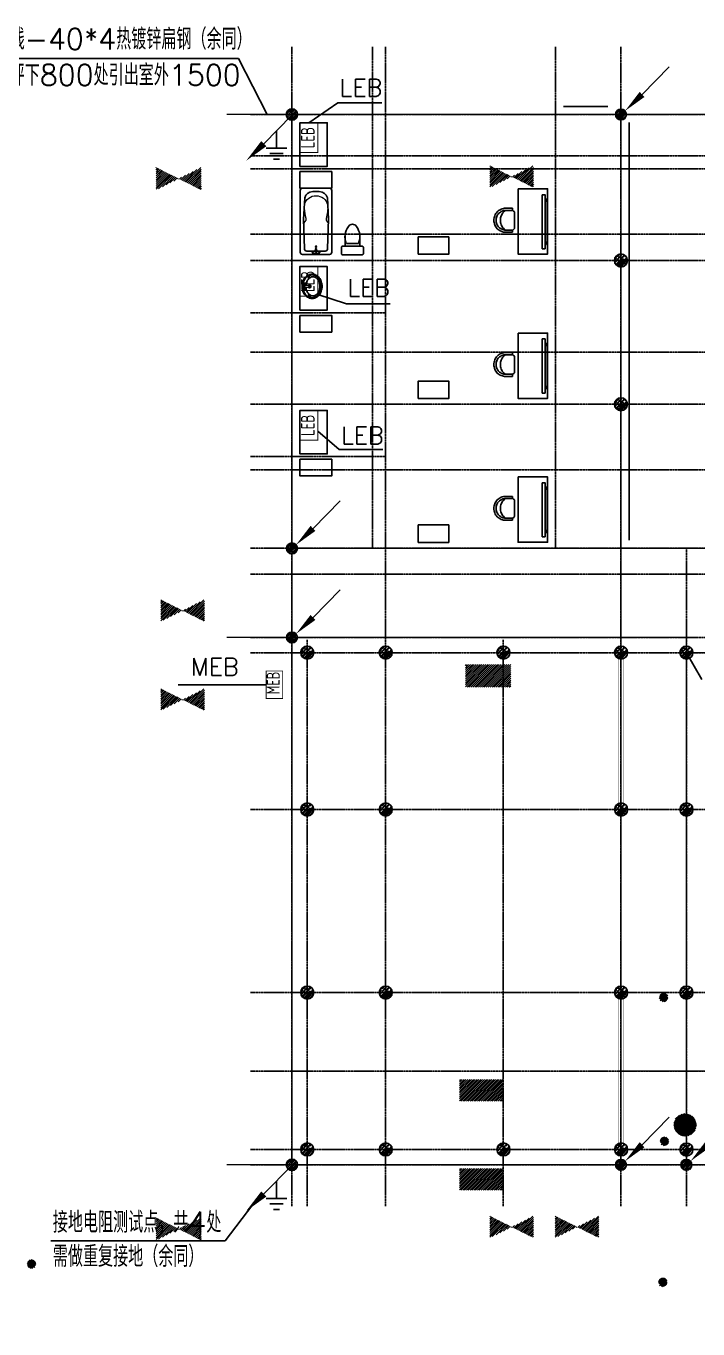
# Model space of a CAD drawing. Extents: x -137808 to 103746506, y -332957 to -111547.
# Drawn here: x 102814 to 118230, y -184427 to -154532 of the extents above; entities that cross this region are included whole.
import ezdxf

# ---------------------------------------------------------------- set-up
doc = ezdxf.new("R2010")
doc.units = 0
doc.header["$LTSCALE"] = 25
doc.header["$MEASUREMENT"] = 0
doc.linetypes.add('DOTE', pattern=[2.42, 2, -0.2, 0.02, -0.2])
doc.layers.get('0').update_dxf_attribs({"linetype": 'CONTINUOUS'})
for name, color, linetype in [('1', 3, 'CONTINUOUS'), ('220', 7, 'CONTINUOUS'), ('DOTE', 1, 'DOTE'), ('家具', 54, 'CONTINUOUS'), ('电-强电平面-箭头', 3, 'CONTINUOUS'), ('电-接地防雷-接地线', 132, 'CONTINUOUS'), ('设备-照明', 3, 'CONTINUOUS'), ('设备-电视', 3, 'CONTINUOUS')]:
    doc.layers.add(name, color=color, linetype=linetype)
doc.styles.add('_TCH_DIM', font='SIMPLEX', dxfattribs={"bigfont": 'GBCBIG'})
doc.styles.add('IDQSTYLE', font='txt.shx', dxfattribs={"width": 0.7, "bigfont": 'hztxt.shx'})
doc.styles.get("Standard").update_dxf_attribs({"font": 'GBENOR', "bigfont": 'GBCBIG'})
doc.linetypes.add('GDLine', pattern='A,1,-3,5.8,["|",Standard,S=4,R=-45,X=-1.407,Y=-0.7],-0.1,["|",Standard,S=4,R=-45,X=-1.407,Y=-0.7],-0.1,["|",Standard,S=4,R=-45,X=-1.407,Y=-0.7],-0.1,["|",Standard,S=4,R=-45,X=-1.407,Y=-0.7],-0.1,5.8,-3,1', length=20)
doc.dimstyles.get("Standard").update_dxf_attribs({"dimscale": 100, "dimtxt": 3.5, "dimasz": 1, "dimexe": 2.5, "dimexo": 3, "dimgap": 1.5, "dimtad": 1, "dimdec": 0, "dimzin": 0, "dimdsep": 46, "dimtxsty": 'Standard', "dimblk": 'ARCHTICK', "dimcen": 0.09, "dimadec": 0, "dimazin": 0, "dimtfac": 1, "dimtdec": 0, "dimtix": 1, "dimtmove": 2, "dimatfit": 3, "dimfxl": 0, "dimtolj": 1, "dimtzin": 0, "dimarcsym": 0})

# ---------------------------------------------------------------- blocks, each defined once
blk = doc.blocks.new('*X')
at = {"color": 0, "linetype": 'Continuous'}
for p, q in [((192.59, 446.72), (193.93, 448.06)), ((192.59, 446.72), (193.87, 448.01)), ((192.65, 447.21), (193.44, 448)), ((192.65, 446.36), (194.23, 447.94)), ((192.67, 446.38), (194.27, 447.98)), ((192.69, 447.24), (193.35, 447.91)), ((192.79, 446.07), (194.52, 447.8)), ((192.81, 446.1), (194.55, 447.84)), ((192.98, 445.84), (194.75, 447.61)), ((193.01, 445.87), (194.78, 447.64)), ((193.23, 445.66), (194.93, 447.37)), ((193.27, 445.7), (194.95, 447.39)), ((193.53, 445.54), (195.05, 447.06)), ((193.58, 445.59), (195.06, 447.07)), ((193.92, 445.51), (195.08, 446.67)), ((193.98, 445.57), (195.08, 446.67)), ((194.61, 445.77), (194.82, 445.99)), ((163.77, 434.88), (163.89, 435)), ((163.77, 434.45), (164.18, 434.86)), ((163.77, 434.03), (164.46, 434.72)), ((163.77, 433.6), (164.74, 434.57)), ((163.77, 433.18), (165.02, 434.43)), ((163.77, 432.76), (165.31, 434.29)), ((163.77, 432.33), (165.59, 434.15)), ((163.77, 431.91), (165.87, 434.01)), ((163.77, 431.48), (166.16, 433.87)), ((163.77, 431.06), (166.44, 433.73)), ((163.77, 430.63), (166.72, 433.58)), ((163.77, 430.21), (167, 433.44)), ((164.32, 430.33), (167.29, 433.3)), ((165.17, 430.76), (167.57, 433.16)), ((166.02, 431.18), (167.85, 433.02)), ((166.86, 431.61), (168.14, 432.88)), ((167.71, 432.03), (168.42, 432.74)), ((168.56, 432.45), (168.7, 432.59)), ((168.98, 432.45), (169.41, 432.88)), ((169.27, 432.31), (170.26, 433.3)), ((169.55, 432.17), (171.11, 433.73)), ((169.83, 432.03), (171.96, 434.15)), ((170.12, 431.89), (172.8, 434.58)), ((170.4, 431.75), (173.65, 435)), ((170.68, 431.6), (173.77, 434.69)), ((170.96, 431.46), (173.77, 434.27)), ((171.25, 431.32), (173.77, 433.85)), ((171.53, 431.18), (173.77, 433.42)), ((171.81, 431.04), (173.77, 433)), ((172.1, 430.9), (173.77, 432.57)), ((172.38, 430.76), (173.77, 432.15)), ((172.66, 430.61), (173.77, 431.72)), ((172.94, 430.47), (173.77, 431.3)), ((173.23, 430.33), (173.77, 430.88)), ((173.51, 430.19), (173.77, 430.45)), ((232.27, 320.09), (237.18, 325)), ((232.27, 320.51), (236.75, 325)), ((232.27, 320.94), (236.33, 325)), ((232.27, 321.36), (235.9, 325)), ((232.27, 321.79), (235.48, 325)), ((232.27, 322.21), (235.06, 325)), ((232.27, 322.63), (234.63, 325)), ((232.27, 323.06), (234.21, 325)), ((232.27, 323.48), (233.78, 325)), ((232.27, 323.91), (233.36, 325)), ((232.27, 324.33), (232.93, 325)), ((232.27, 324.76), (232.51, 325)), ((232.6, 320), (237.6, 325)), ((233.02, 320), (238.02, 325)), ((233.45, 320), (238.45, 325)), ((233.87, 320), (238.87, 325)), ((234.3, 320), (239.3, 325)), ((234.72, 320), (239.72, 325)), ((235.15, 320), (240.15, 325)), ((235.57, 320), (240.57, 325)), ((235.99, 320), (240.99, 325)), ((236.42, 320), (241.42, 325)), ((236.84, 320), (241.84, 325)), ((237.27, 320), (242.27, 325)), ((237.69, 320), (242.27, 324.57)), ((238.12, 320), (242.27, 324.15)), ((238.54, 320), (242.27, 323.72)), ((238.96, 320), (242.27, 323.3)), ((239.39, 320), (242.27, 322.88)), ((239.81, 320), (242.27, 322.45)), ((240.24, 320), (242.27, 322.03)), ((240.66, 320), (242.27, 321.6)), ((241.09, 320), (242.27, 321.18)), ((241.51, 320), (242.27, 320.75)), ((241.93, 320), (242.27, 320.33)), ((278.36, 223.2), (280.79, 225.63)), ((278.36, 222.93), (281.06, 225.62)), ((278.39, 223.51), (280.47, 225.6)), ((278.4, 222.68), (281.31, 225.59)), ((278.47, 223.88), (280.11, 225.52)), ((278.69, 224.39), (279.6, 225.29)), ((280.2, 224.2), (281.54, 225.54)), ((280.65, 224.37), (281.75, 225.47)), ((280.95, 224.38), (281.95, 225.38)), ((281.19, 224.34), (282.13, 225.28)), ((281.39, 224.26), (282.3, 225.17)), ((281.57, 224.16), (282.46, 225.05)), ((281.73, 224.03), (282.61, 224.91)), ((278.45, 222.45), (279.79, 223.79)), ((278.52, 222.24), (279.62, 223.34)), ((278.61, 222.04), (279.61, 223.04)), ((278.71, 221.86), (279.65, 222.8)), ((278.82, 221.68), (279.73, 222.59)), ((278.94, 221.52), (279.83, 222.42)), ((279.08, 221.38), (279.96, 222.26)), ((279.22, 221.24), (280.11, 222.13)), ((279.61, 223.04), (280.95, 224.38)), ((279.62, 223.34), (280.65, 224.37)), ((279.65, 222.8), (281.19, 224.34)), ((279.73, 222.59), (281.39, 224.26)), ((279.79, 223.79), (280.2, 224.2)), ((279.83, 222.42), (281.57, 224.16)), ((279.94, 223.09), (280.9, 224.05)), ((279.96, 222.26), (281.73, 224.03)), ((279.99, 222.85), (281.14, 224)), ((279.99, 223.42), (280.57, 224)), ((280.07, 222.66), (281.33, 223.91)), ((280.11, 222.13), (281.86, 223.88)), ((280.2, 222.5), (281.49, 223.79)), ((280.29, 222.02), (281.97, 223.7)), ((280.35, 222.37), (281.62, 223.64)), ((280.36, 220.68), (283.31, 223.63)), ((280.49, 221.94), (282.05, 223.5)), ((280.54, 222.27), (281.71, 223.45)), ((280.61, 220.65), (283.34, 223.38)), ((280.72, 221.89), (282.1, 223.27)), ((280.77, 222.22), (281.77, 223.22)), ((280.88, 220.63), (283.36, 223.11)), ((281.01, 221.89), (282.1, 222.98)), ((281.08, 222.24), (281.74, 222.91)), ((281.18, 220.65), (283.33, 222.81)), ((281.41, 222.01), (281.98, 222.58)), ((281.54, 220.73), (283.26, 222.45)), ((281.86, 223.88), (282.75, 224.77)), ((281.97, 223.7), (282.87, 224.61)), ((281.98, 222.58), (283.25, 223.85)), ((282.05, 223.5), (282.99, 224.44)), ((282.1, 223.27), (283.09, 224.26)), ((282.1, 222.98), (283.18, 224.06)), ((279.38, 221.11), (280.29, 222.02)), ((279.55, 221), (280.49, 221.94)), ((279.73, 220.9), (280.72, 221.89)), ((279.93, 220.81), (281.01, 221.89)), ((280.14, 220.74), (281.41, 222.01)), ((282.01, 220.91), (283.07, 221.98)), ((159.6, 156.77), (159.62, 156.79)), ((159.66, 156.55), (159.91, 156.79)), ((159.75, 156.35), (160.19, 156.79)), ((159.84, 156.17), (160.47, 156.79)), ((159.95, 155.99), (160.75, 156.79)), ((160.08, 155.83), (161.04, 156.79)), ((160.21, 155.68), (161.32, 156.79)), ((160.35, 155.55), (161.6, 156.79)), ((160.51, 155.42), (161.89, 156.79)), ((160.68, 155.3), (162.17, 156.79)), ((160.86, 155.2), (162.45, 156.79)), ((161.05, 155.11), (162.73, 156.79)), ((161.26, 155.03), (163.02, 156.79)), ((161.48, 154.98), (163.3, 156.79)), ((161.72, 154.93), (163.58, 156.79)), ((161.99, 154.92), (163.87, 156.79)), ((162.29, 154.93), (164.49, 157.14)), ((162.63, 155), (164.43, 156.79)), ((163.08, 155.16), (164.27, 156.35)), ((262, 135.85), (263.24, 137.09)), ((262, 135.85), (263.24, 137.09)), ((262, 135.85), (263.24, 137.09)), ((262, 135.85), (263.24, 137.09)), ((262.02, 135.59), (263.5, 137.07)), ((262.02, 135.59), (263.5, 137.07)), ((262.02, 135.59), (263.5, 137.07)), ((262.02, 135.59), (263.5, 137.07)), ((262.05, 136.18), (262.91, 137.04)), ((262.05, 136.18), (262.91, 137.04)), ((262.05, 136.18), (262.91, 137.04)), ((262.05, 136.18), (262.91, 137.04)), ((262.09, 135.37), (263.71, 137)), ((262.09, 135.37), (263.71, 137)), ((262.09, 135.37), (263.71, 137)), ((262.09, 135.37), (263.71, 137)), ((262.18, 135.19), (263.9, 136.91)), ((262.18, 135.19), (263.9, 136.91)), ((262.18, 135.19), (263.9, 136.91)), ((262.18, 135.19), (263.9, 136.91)), ((262.3, 135.02), (264.07, 136.79)), ((262.3, 135.02), (264.07, 136.79)), ((262.3, 135.02), (264.07, 136.79)), ((262.3, 135.02), (264.07, 136.79)), ((262.44, 134.88), (264.21, 136.64)), ((262.44, 134.88), (264.21, 136.64)), ((262.44, 134.88), (264.21, 136.64)), ((262.44, 134.88), (264.21, 136.64)), ((262.61, 134.77), (264.32, 136.48)), ((262.61, 134.77), (264.32, 136.48)), ((262.61, 134.77), (264.32, 136.48)), ((262.61, 134.77), (264.32, 136.48)), ((262.8, 134.67), (264.42, 136.29)), ((262.8, 134.67), (264.42, 136.29)), ((262.8, 134.67), (264.42, 136.29)), ((262.8, 134.67), (264.42, 136.29)), ((263.02, 134.61), (264.48, 136.07)), ((263.02, 134.61), (264.48, 136.07)), ((263.02, 134.61), (264.48, 136.07)), ((263.02, 134.61), (264.48, 136.07)), ((263.28, 134.59), (264.5, 135.8)), ((263.28, 134.59), (264.5, 135.8)), ((263.28, 134.59), (264.5, 135.8)), ((263.28, 134.59), (264.5, 135.8)), ((263.62, 134.65), (264.44, 135.46)), ((263.62, 134.65), (264.44, 135.46)), ((263.62, 134.65), (264.44, 135.46)), ((263.62, 134.65), (264.44, 135.46))]:
    blk.add_line(p, q, dxfattribs=at)
blk = doc.blocks.new('HC000754')
at = {"color": 0, "linetype": 'Continuous'}
blk.add_line((5.53, 5.47), (2.42, 2.3), dxfattribs=at)
blk.add_lwpolyline([(2.42, 2.3, 0.8, 0, 0), (0.47, 0.41, 0, 0, 0)], format="xyseb", dxfattribs=at)
blk.add_circle((0, 0), 0.625, dxfattribs=at)
at = {"color": 0, "linetype": 'Continuous', "xscale": 0.5, "yscale": 0.5, "zscale": 0.5}
blk.add_blockref('*X', (-96.92, -223.41), dxfattribs=at)
at = {"color": 0, "style": 'IDQSTYLE', "width": 0.7}
blk.add_attdef('PSFHATT', (7.53, -0.63), '', height=2.5, dxfattribs=at)
blk = doc.blocks.new('_ArchTick')
at = {"color": 0, "linetype": 'ByBlock', "const_width": 0.4}
blk.add_lwpolyline([(-0.5, -0.5), (0.5, 0.5)], dxfattribs=at)
blk = doc.blocks.new('HC001116')
at = {"color": 0, "linetype": 'Continuous', "const_width": 0.2}
blk.add_lwpolyline([(-3.12, 1.88), (3.12, 1.88), (3.12, -1.88), (-3.12, -1.88)], close=True, dxfattribs=at)
at = {"color": 0, "style": 'IDQSTYLE', "width": 0.7}
for tag, p in [('VH', (-1.62, -1.19)), ('PSFHATT', (5.12, -1.88))]:
    blk.add_attdef(tag, p, '', height=2.37, dxfattribs=at)
blk = doc.blocks.new('HC000061')
at = {"color": 0, "linetype": 'Continuous'}
for p, q in [((-0.66, 0.64), (-1.77, 1.76)), ((1.77, 1.77), (0.65, 0.65)), ((-0.66, -0.64), (-1.77, -1.76)), ((0.65, -0.65), (1.77, -1.77))]:
    blk.add_line(p, q, dxfattribs=at)
at = {"color": 0, "linetype": 'Continuous', "const_width": 0.2}
blk.add_lwpolyline([(1.77, -1.77, 0.198912), (2.5, 0, 0.198912), (1.77, 1.77, 0.198912), (0, 2.5, 0.198912), (-1.77, 1.77, 0.198912), (-2.5, 0, 0.198912), (-1.77, -1.77, 0.198912), (0, -2.5, 0.198912)], format="xyb", close=True, dxfattribs=at)
at = {"color": 0, "linetype": 'Continuous'}
blk.add_circle((0, 0), 0.915, dxfattribs=at)
blk.add_blockref('*X', (-280.86, -223.13), dxfattribs=at)
at = {"color": 0, "style": 'IDQSTYLE', "width": 0.7}
blk.add_attdef('PSFHATT', (4.5, -2.5), '', height=2.5, dxfattribs=at)
blk = doc.blocks.new('HC000799')
at = {"color": 0, "linetype": 'Continuous', "const_width": 0.2}
for points in [[(0.88, 2.13), (3.75, 5), (5, 3.75)], [(-0.88, 0.37), (-3.75, -2.5), (-5, -1.25)]]:
    blk.add_lwpolyline(points, dxfattribs=at)
blk.add_lwpolyline([(0.88, 0.37, 0.198912), (1.25, 1.25, 0.198912), (0.88, 2.13, 0.198912), (0, 2.5, 0.198912), (-0.88, 2.13, 0.198912), (-1.25, 1.25, 0.198912), (-0.88, 0.37, 0.198912), (0, 0, 0.198912)], format="xyb", close=True, dxfattribs=at)
at = {"color": 0, "linetype": 'Continuous'}
blk.add_blockref('*X', (-263.19, -134.66), dxfattribs=at)
at = {"color": 0, "style": 'IDQSTYLE', "width": 0.7}
blk.add_attdef('PSFHATT', (7, -2.5), '', height=2.5, dxfattribs=at)
blk = doc.blocks.new('REHJYTK7UT')
at = {"layer": '设备-照明', "yscale": 80, "zscale": 80}
for name, p, xscale in [('HC000799', (111894, -201817), -80), ('HC000799', (111913, -205117), -80), ('HC000061', (109902, -200857), 80), ('HC000799', (111876, -208352), -80)]:
    blk.add_blockref(name, p, dxfattribs=dict(at, xscale=xscale))
blk = doc.blocks.new('HC000750')
at = {"color": 0, "linetype": 'Continuous'}
blk.add_line((0, -0.06), (-3.11, -3.23), dxfattribs=at)
blk.add_lwpolyline([(-3.11, -3.23, 0.8, 0, 0), (-5.06, -5.12, 0, 0, 0)], format="xyseb", dxfattribs=at)
blk.add_circle((0, 0), 0.625, dxfattribs=at)
at = {"color": 0, "linetype": 'Continuous', "xscale": 0.5, "yscale": 0.5, "zscale": 0.5}
blk.add_blockref('*X', (-96.92, -223.38), dxfattribs=at)
at = {"color": 0, "style": 'IDQSTYLE', "width": 0.7}
blk.add_attdef('PSFHATT', (2.63, -5.12), '', height=2.5, dxfattribs=at)
blk = doc.blocks.new('0114')
at = {"color": 3, "linetype": 'Continuous'}
for points in [[(0, 0, 0.444, 0.444, 0), (0, -4.58, 0.444, 0.444, 0)], [(-2.75, -4.58, 0.444, 0.444, 0), (2.75, -4.58, 0.444, 0.444, 0)], [(-1.83, -6.01, 0.444, 0.444, 0), (1.83, -6.01, 0.444, 0.444, 0)], [(-0.86, -7.5, 0.444, 0.444, 0), (0.86, -7.5, 0.444, 0.444, 0)]]:
    blk.add_lwpolyline(points, format="xyseb", dxfattribs=at)
blk = doc.blocks.new('$plan$00001629')
at = {"color": 251}
for p, q in [((-252, -170), (-172, -150)), ((-75, -35), (-75, -85)), ((-75, -35), (75, -35)), ((-75, -85), (-21, -85)), ((-16, -146), (-25, -35)), ((16, -146), (25, -35)), ((21, -85), (75, -85)), ((75, -35), (75, -85)), ((172, -150), (252, -170))]:
    blk.add_line(p, q, dxfattribs=at)
for centre, radius in [((-50, -60), 20), ((1, -60), 10), ((50, -60), 20)]:
    blk.add_circle(centre, radius, dxfattribs=at)
for centre, radius, start, end in [((0, -340), 340, 90, 108.7907), ((0, -340), 340, 71.2093, 90), ((-90, -230), 190, 153.24, 180), ((-90, -230), 190, 180, 206.76), ((-90, -230), 173, 153.24, 180), ((-90, -230), 173, 180, 206.76), ((-46, -252), 239, 129.4007, 153.24), ((-46, -252), 222, 129.4007, 153.24), ((-102, -250), 118, 150.3366, 180), ((-102, -250), 118, 180, 209.6634), ((-53, -278), 174, 126.0274, 150.3366), ((-18, -286), 283, 108.7907, 129.4007), ((-18, -286), 266, 108.7907, 129.4007), ((-21, -322), 229, 106.7647, 126.0274), ((0, -340), 323, 90, 108.7907), ((0, -391), 301, 93.9271, 106.7647), ((0, -170), 35, 118.7783, 61.2217), ((0, -170), 25, 129.0728, 50.9272), ((0, -146), 16.3, 180, 0), ((0, -340), 323, 71.2093, 90), ((0, -391), 301, 73.2353, 86.0729), ((21, -322), 229, 53.9726, 73.2353), ((18, -286), 266, 50.5993, 71.2093), ((18, -286), 283, 50.5993, 71.2093), ((53, -278), 174, 29.6634, 53.9726), ((46, -252), 222, 26.76, 50.5993), ((46, -252), 239, 26.76, 50.5993), ((102, -250), 118, 0, 29.6634), ((102, -250), 118, 330.3366, 0), ((90, -230), 173, 0, 26.76), ((90, -230), 173, 333.24, 0), ((90, -230), 190, 0, 26.76), ((90, -230), 190, 333.24, 0), ((-46, -208), 239, 206.76, 230.5993), ((-46, -208), 222, 206.76, 230.5993), ((-53, -222), 174, 209.6634, 233.9726), ((-18, -174), 283, 230.5993, 251.2093), ((-18, -174), 266, 230.5993, 251.2093), ((-21, -178), 229, 233.9726, 253.2353), ((0, -120), 340, 251.2093, 270), ((0, -120), 323, 251.2093, 270), ((0, -109), 301, 253.2353, 270), ((0, -109), 301, 270, 286.7647), ((0, -120), 323, 270, 288.7907), ((0, -120), 340, 270, 288.7907), ((21, -178), 229, 286.7647, 306.0274), ((18, -174), 266, 288.7907, 309.4007), ((18, -174), 283, 288.7907, 309.4007), ((53, -222), 174, 306.0274, 330.3366), ((46, -208), 222, 309.4007, 333.24), ((46, -208), 239, 309.4007, 333.24)]:
    blk.add_arc(centre, radius, start, end, dxfattribs=at)
blk = doc.blocks.new('$plan$00001613')
at = {"color": 251}
for p, q in [((-260, -140), (-260, 140)), ((-200, 170), (-200, -170))]:
    blk.add_line(p, q, dxfattribs=at)
blk.add_lwpolyline([(-430, -170), (-200, -170), (-200, -220, 0.414214), (-170, -250), (-30, -250, 0.414214), (0, -220), (0, 220, 0.414214), (-30, 250), (-170, 250, 0.414214), (-200, 220), (-200, 170), (-430, 170)], format="xyb", dxfattribs=at)
for centre, radius, start, end in [((-590, 0), 110, 123.4509, 236.5491), ((-413, -227), 398, 67.4505, 126.6381), ((-413, 227), 398, 233.3619, 292.5495)]:
    blk.add_arc(centre, radius, start, end, dxfattribs=at)
blk = doc.blocks.new('$plan$00000489')
at = {"color": 251}
for p, q in [((-1520, -310), (-1520, 310)), ((-1470, 360), (-50, 360)), ((0, 310), (0, -310)), ((-81, 18), (-122, 12)), ((-64, 71), (-72, 27)), ((-29, 71), (-25, 30)), ((-81, -18), (-122, -12)), ((-64, -71), (-72, -27)), ((-29, -71), (-25, -30)), ((-50, -360), (-1470, -360))]:
    blk.add_line(p, q, dxfattribs=at)
blk.add_lwpolyline([(-77, 81), (-77, 207, 0.398606), (-134, 267), (-810, 285), (-1299, 260, 0.354414), (-1441, 76), (-1441, -76, 0.354414), (-1299, -260), (-810, -285), (-134, -267, 0.398606), (-77, -207), (-77, -20)], format="xyb", dxfattribs=at)
at = {"color": 251, "lineweight": 13}
for points in [[(-1090, 273), (-1074, 271), (-1056, 270), (-1039, 268), (-1022, 266), (-1005, 265), (-989, 263), (-974, 262), (-961, 260), (-949, 259), (-939, 257), (-929, 256), (-921, 255), (-914, 253), (-908, 252), (-902, 251), (-896, 250), (-891, 249), (-886, 247), (-881, 246), (-876, 245), (-871, 244), (-866, 243), (-860, 241), (-855, 240), (-849, 239), (-844, 238), (-838, 237), (-832, 236), (-826, 236), (-821, 235), (-816, 234), (-811, 234), (-806, 234), (-801, 234), (-797, 234), (-793, 235), (-790, 235), (-786, 236), (-783, 237), (-779, 238), (-776, 240), (-773, 241), (-770, 243), (-767, 245), (-764, 247), (-762, 249), (-759, 251), (-757, 253), (-754, 255), (-752, 257), (-750, 259), (-748, 262), (-746, 264), (-744, 265), (-742, 267), (-740, 269), (-737, 271), (-735, 272), (-733, 273), (-730, 274), (-727, 275), (-723, 276), (-719, 277), (-714, 278), (-709, 279), (-703, 280), (-696, 281), (-690, 282), (-683, 283)], [(-1090, -273), (-1074, -271), (-1056, -270), (-1039, -268), (-1022, -266), (-1005, -265), (-989, -263), (-974, -262), (-961, -260), (-949, -259), (-939, -257), (-929, -256), (-921, -255), (-914, -253), (-908, -252), (-902, -251), (-896, -250), (-891, -249), (-886, -247), (-881, -246), (-876, -245), (-871, -244), (-866, -243), (-860, -241), (-855, -240), (-849, -239), (-844, -238), (-838, -237), (-832, -236), (-826, -236), (-821, -235), (-816, -234), (-811, -234), (-806, -234), (-801, -234), (-797, -234), (-793, -235), (-790, -235), (-786, -236), (-783, -237), (-779, -238), (-776, -240), (-773, -241), (-770, -243), (-767, -245), (-764, -247), (-762, -249), (-759, -251), (-757, -253), (-754, -255), (-752, -257), (-750, -259), (-748, -262), (-746, -264), (-744, -265), (-742, -267), (-740, -269), (-737, -271), (-735, -272), (-733, -273), (-730, -274), (-727, -275), (-723, -276), (-719, -277), (-714, -278), (-709, -279), (-703, -280), (-696, -281), (-690, -282), (-685, -282)]]:
    blk.add_lwpolyline(points, dxfattribs=at)
at = {"color": 251}
blk.add_lwpolyline([(-77, 20), (-77, 81)], dxfattribs=at)
at = {"color": 251, "lineweight": 13}
for centre, radius in [((-178, 0), 17.6), ((-47, 71), 12.6), ((-47, -71), 12.6)]:
    blk.add_circle(centre, radius, dxfattribs=at)
at = {"color": 251}
for centre, radius in [((-178, 0), 11.6), ((-48, 0), 9.88)]:
    blk.add_circle(centre, radius, dxfattribs=at)
for centre, radius, start, end in [((-1470, 310), 50, 90, 180), ((-50, 310), 50, 0, 90), ((-122, 0), 12.5, 90, 270), ((-82, 28), 10, 278.2472, 349.7858), ((-47, 71), 17.6, 0, 180), ((-324, 0), 300, 354.3229, 5.6771), ((-82, -28), 10, 10.2142, 81.7528), ((-47, -71), 17.6, 180, 0), ((-1470, -310), 50, 180, 270), ((-50, -310), 50, 270, 0)]:
    blk.add_arc(centre, radius, start, end, dxfattribs=at)
at = {"color": 251, "lineweight": 13}
blk.add_arc((-1073, 0), 276, 105.6385, 254.9629, dxfattribs=at)
blk = doc.blocks.new('CHR1')
at = {"color": 251, "linetype": 'Continuous'}
for p, q in [((-225, 150), (-275, 150)), ((-275, 150), (-275, 0)), ((-225, 150), (-225, 0)), ((189, 200), (-189, 200)), ((275, 150), (225, 150)), ((225, 150), (225, 0)), ((275, 150), (275, 0))]:
    blk.add_line(p, q, dxfattribs=at)
at = {"color": 251}
for p, q in [((-225, 150), (-225, 158)), ((225, 150), (225, 158))]:
    blk.add_line(p, q, dxfattribs=at)
at = {"color": 251, "linetype": 'Continuous'}
for points in [[(-208, 180, 0), (-217, 169, 0), (-225, 158, 0)], [(-208, 180, 0), (-199, 190, 0), (-189, 200, 0)], [(189, 200, 0), (199, 190, 0), (208, 180, 0)], [(225, 158, 0), (217, 169, 0), (208, 180, 0)], [(-270, -54, 0), (-274, -27, 0), (-275, 0, 0)], [(-254, -105, 0), (-263, -80, 0), (-270, -54, 0)], [(-229, -153, 0), (-242, -130, 0), (-254, -105, 0)], [(-229, -153, 0), (-213, -175, 0), (-194, -195, 0)], [(-221, -44, 0), (-224, -22, 0), (-225, 0, 0)], [(-191, -48, 0), (-209, -29, 0), (-225, -8, 0)], [(-221, -44, 0), (-215, -65, 0), (-208, -86, 0)], [(-187, -125, 0), (-198, -106, 0), (-208, -86, 0)], [(-153, -229, 0), (-174, -213, 0), (-194, -195, 0)], [(-149, -81, 0), (-171, -65, 0), (-191, -48, 0)], [(-159, -159, 0), (-174, -143, 0), (-187, -125, 0)], [(-125, -187, 0), (-143, -174, 0), (-159, -159, 0)], [(-153, -229, 0), (-130, -243, 0), (-105, -254, 0)], [(-103, -105, 0), (-127, -94, 0), (-149, -81, 0)], [(-86, -208, 0), (-106, -199, 0), (-125, -187, 0)], [(-54, -270, 0), (-80, -263, 0), (-105, -254, 0)], [(-103, -105, 0), (-78, -114, 0), (-52, -120, 0)], [(-86, -208, 0), (-65, -215, 0), (-44, -221, 0)], [(0, -275, 0), (-27, -274, 0), (-54, -270, 0)], [(0, -125, 0), (-26, -124, 0), (-52, -120, 0)], [(0, -225, 0), (-22, -224, 0), (-44, -221, 0)], [(0, -125, 0), (26, -124, 0), (52, -120, 0)], [(44, -221, 0), (22, -224, 0), (0, -225, 0)], [(54, -270, 0), (27, -274, 0), (0, -275, 0)], [(44, -221, 0), (65, -215, 0), (86, -208, 0)], [(103, -105, 0), (78, -114, 0), (52, -120, 0)], [(54, -270, 0), (80, -263, 0), (105, -254, 0)], [(125, -187, 0), (106, -199, 0), (86, -208, 0)], [(150, -81, 0), (127, -94, 0), (103, -105, 0)], [(105, -254, 0), (130, -243, 0), (153, -229, 0)], [(159, -159, 0), (143, -174, 0), (125, -187, 0)], [(150, -81, 0), (171, -65, 0), (191, -48, 0)], [(195, -195, 0), (175, -213, 0), (153, -229, 0)], [(187, -125, 0), (174, -143, 0), (159, -159, 0)], [(208, -86, 0), (199, -106, 0), (187, -125, 0)], [(225, -8, 0), (209, -29, 0), (191, -48, 0)], [(195, -195, 0), (213, -175, 0), (229, -153, 0)], [(221, -44, 0), (215, -65, 0), (208, -86, 0)], [(225, 0, 0), (224, -22, 0), (221, -44, 0)], [(254, -105, 0), (243, -130, 0), (229, -153, 0)], [(270, -54, 0), (263, -80, 0), (254, -105, 0)], [(270, -54, 0), (274, -27, 0), (275, 0, 0)]]:
    blk.add_polyline3d(points, dxfattribs=at)

msp = doc.modelspace()

# ---------------------------------------------------------------- hatches: boundary and pattern name
h = msp.add_hatch()
h.set_pattern_fill('木材', color=251, scale=20, style=0)
h.set_pattern_definition([(50, (6093.805, -79960.06), (51.847064, 186.24683), [1200, -160, 400, -80]), (50, (6200.2, -79920.06), (-132.93014, 7.10905), [240, -26.4, 480, -60]), (50, (6133.805, -79892.057), (226.339663, 353.127904), [640, -112, 320, -80])])
h.paths.add_polyline_path([(116314, -159911, 1), (116614, -159911, 1)])
h = msp.add_hatch()
h.set_pattern_fill('木材', color=251, scale=20, style=0)
h.set_pattern_definition([(50, (6093.805, -83260.06), (51.847064, 186.24683), [1200, -160, 400, -80]), (50, (6200.2, -83220.06), (-132.93014, 7.10905), [240, -26.4, 480, -60]), (50, (6133.805, -83192.057), (226.339663, 353.127904), [640, -112, 320, -80])])
h.paths.add_polyline_path([(116314, -163211, 1), (116614, -163211, 1)])
h = msp.add_hatch()
h.set_pattern_fill('木材', color=251, scale=20, style=0)
h.set_pattern_definition([(50, (-1104.67, -88957.41), (51.847064, 186.24683), [1200, -160, 400, -80]), (50, (-998.27, -88917.41), (-132.93014, 7.10905), [240, -26.4, 480, -60]), (50, (-1064.67, -88889.41), (226.339663, 353.127904), [640, -112, 320, -80])])
h.paths.add_polyline_path([(109116, -168909, 1), (109416, -168909, 1)])
h = msp.add_hatch()
h.set_pattern_fill('木材', color=251, scale=20, style=0)
h.set_pattern_definition([(50, (695.33, -88957.41), (51.847064, 186.24683), [1200, -160, 400, -80]), (50, (801.73, -88917.41), (-132.93014, 7.10905), [240, -26.4, 480, -60]), (50, (735.33, -88889.41), (226.339663, 353.127904), [640, -112, 320, -80])])
h.paths.add_polyline_path([(110916, -168909, 1), (111216, -168909, 1)])
h = msp.add_hatch()
h.set_pattern_fill('木材', color=251, scale=20, style=0)
h.set_pattern_definition([(50, (3395.33, -88957.41), (51.847064, 186.24683), [1200, -160, 400, -80]), (50, (3501.73, -88917.41), (-132.93014, 7.10905), [240, -26.4, 480, -60]), (50, (3435.33, -88889.41), (226.339663, 353.127904), [640, -112, 320, -80])])
h.paths.add_polyline_path([(113616, -168909, 1), (113916, -168909, 1)])
h = msp.add_hatch()
h.set_pattern_fill('木材', color=251, scale=20, style=0)
h.set_pattern_definition([(50, (6095.33, -88957.41), (51.847064, 186.24683), [1200, -160, 400, -80]), (50, (6201.73, -88917.41), (-132.93014, 7.10905), [240, -26.4, 480, -60]), (50, (6135.33, -88889.41), (226.339663, 353.127904), [640, -112, 320, -80])])
h.paths.add_polyline_path([(116316, -168909, 1), (116616, -168909, 1)])
h = msp.add_hatch()
h.set_pattern_fill('木材', color=251, scale=20, style=0)
h.set_pattern_definition([(50, (7595.33, -88957.41), (51.847064, 186.24683), [1200, -160, 400, -80]), (50, (7701.73, -88917.41), (-132.93014, 7.10905), [240, -26.4, 480, -60]), (50, (7635.33, -88889.41), (226.339663, 353.127904), [640, -112, 320, -80])])
h.paths.add_polyline_path([(117816, -168909, 1), (118116, -168909, 1)])
h = msp.add_hatch()
h.set_pattern_fill('木材', color=251, scale=20, style=0)
h.set_pattern_definition([(50, (-1104.67, -92557.41), (51.847064, 186.24683), [1200, -160, 400, -80]), (50, (-998.27, -92517.41), (-132.93014, 7.10905), [240, -26.4, 480, -60]), (50, (-1064.67, -92489.41), (226.339663, 353.127904), [640, -112, 320, -80])])
h.paths.add_polyline_path([(109116, -172509, 1), (109416, -172509, 1)])
h = msp.add_hatch()
h.set_pattern_fill('木材', color=251, scale=20, style=0)
h.set_pattern_definition([(50, (695.33, -92557.41), (51.847064, 186.24683), [1200, -160, 400, -80]), (50, (801.73, -92517.41), (-132.93014, 7.10905), [240, -26.4, 480, -60]), (50, (735.33, -92489.41), (226.339663, 353.127904), [640, -112, 320, -80])])
h.paths.add_polyline_path([(110916, -172509, 1), (111216, -172509, 1)])
h = msp.add_hatch()
h.set_pattern_fill('木材', color=251, scale=20, style=0)
h.set_pattern_definition([(50, (6095.33, -92557.41), (51.847064, 186.24683), [1200, -160, 400, -80]), (50, (6201.73, -92517.41), (-132.93014, 7.10905), [240, -26.4, 480, -60]), (50, (6135.33, -92489.41), (226.339663, 353.127904), [640, -112, 320, -80])])
h.paths.add_polyline_path([(116316, -172509, 1), (116616, -172509, 1)])
h = msp.add_hatch()
h.set_pattern_fill('木材', color=251, scale=20, style=0)
h.set_pattern_definition([(50, (7595.33, -92557.41), (51.847064, 186.24683), [1200, -160, 400, -80]), (50, (7701.73, -92517.41), (-132.93014, 7.10905), [240, -26.4, 480, -60]), (50, (7635.33, -92489.41), (226.339663, 353.127904), [640, -112, 320, -80])])
h.paths.add_polyline_path([(117816, -172509, 1), (118116, -172509, 1)])
h = msp.add_hatch()
h.set_pattern_fill('木材', color=251, scale=20, style=0)
h.set_pattern_definition([(50, (-1104.67, -96757.41), (51.847064, 186.24683), [1200, -160, 400, -80]), (50, (-998.27, -96717.41), (-132.93014, 7.10905), [240, -26.4, 480, -60]), (50, (-1064.67, -96689.41), (226.339663, 353.127904), [640, -112, 320, -80])])
h.paths.add_polyline_path([(109116, -176709, 1), (109416, -176709, 1)])
h = msp.add_hatch()
h.set_pattern_fill('木材', color=251, scale=20, style=0)
h.set_pattern_definition([(50, (695.33, -96757.41), (51.847064, 186.24683), [1200, -160, 400, -80]), (50, (801.73, -96717.41), (-132.93014, 7.10905), [240, -26.4, 480, -60]), (50, (735.33, -96689.41), (226.339663, 353.127904), [640, -112, 320, -80])])
h.paths.add_polyline_path([(110916, -176709, 1), (111216, -176709, 1)])
h = msp.add_hatch()
h.set_pattern_fill('木材', color=251, scale=20, style=0)
h.set_pattern_definition([(50, (6095.33, -96757.41), (51.847064, 186.24683), [1200, -160, 400, -80]), (50, (6201.73, -96717.41), (-132.93014, 7.10905), [240, -26.4, 480, -60]), (50, (6135.33, -96689.41), (226.339663, 353.127904), [640, -112, 320, -80])])
h.paths.add_polyline_path([(116316, -176709, 1), (116616, -176709, 1)])
h = msp.add_hatch()
h.set_pattern_fill('木材', color=251, scale=20, style=0)
h.set_pattern_definition([(50, (7595.33, -96757.41), (51.847064, 186.24683), [1200, -160, 400, -80]), (50, (7701.73, -96717.41), (-132.93014, 7.10905), [240, -26.4, 480, -60]), (50, (7635.33, -96689.41), (226.339663, 353.127904), [640, -112, 320, -80])])
h.paths.add_polyline_path([(117816, -176709, 1), (118116, -176709, 1)])
h = msp.add_hatch()
h.set_pattern_fill('木材', color=251, scale=20, style=0)
h.set_pattern_definition([(50, (-1104.67, -100357.41), (51.847064, 186.24683), [1200, -160, 400, -80]), (50, (-998.27, -100317.41), (-132.93014, 7.10905), [240, -26.4, 480, -60]), (50, (-1064.67, -100289.41), (226.339663, 353.127904), [640, -112, 320, -80])])
h.paths.add_polyline_path([(109116, -180309, 1), (109416, -180309, 1)])
h = msp.add_hatch()
h.set_pattern_fill('木材', color=251, scale=20, style=0)
h.set_pattern_definition([(50, (695.33, -100357.41), (51.847064, 186.24683), [1200, -160, 400, -80]), (50, (801.73, -100317.41), (-132.93014, 7.10905), [240, -26.4, 480, -60]), (50, (735.33, -100289.41), (226.339663, 353.127904), [640, -112, 320, -80])])
h.paths.add_polyline_path([(110916, -180309, 1), (111216, -180309, 1)])
h = msp.add_hatch()
h.set_pattern_fill('木材', color=251, scale=20, style=0)
h.set_pattern_definition([(50, (3395.33, -100357.41), (51.847064, 186.24683), [1200, -160, 400, -80]), (50, (3501.73, -100317.41), (-132.93014, 7.10905), [240, -26.4, 480, -60]), (50, (3435.33, -100289.41), (226.339663, 353.127904), [640, -112, 320, -80])])
h.paths.add_polyline_path([(113616, -180309, 1), (113916, -180309, 1)])
h = msp.add_hatch()
h.set_pattern_fill('木材', color=251, scale=20, style=0)
h.set_pattern_definition([(50, (6095.33, -100357.41), (51.847064, 186.24683), [1200, -160, 400, -80]), (50, (6201.73, -100317.41), (-132.93014, 7.10905), [240, -26.4, 480, -60]), (50, (6135.33, -100289.41), (226.339663, 353.127904), [640, -112, 320, -80])])
h.paths.add_polyline_path([(116316, -180309, 1), (116616, -180309, 1)])
h = msp.add_hatch()
h.set_pattern_fill('木材', color=251, scale=20, style=0)
h.set_pattern_definition([(50, (7595.33, -100360.06), (51.847064, 186.24683), [1200, -160, 400, -80]), (50, (7701.73, -100320.06), (-132.93014, 7.10905), [240, -26.4, 480, -60]), (50, (7635.33, -100292.057), (226.339663, 353.127904), [640, -112, 320, -80])])
h.paths.add_polyline_path([(117816, -180311, 1), (118116, -180311, 1)])

# ---------------------------------------------------------------- linework, layer by layer
at = {"color": 251}
for p, q in [((115149, -156376), (116159, -156376)), ((116649, -156747), (116649, -166326)), ((114722, -158474), (114767, -158574)), ((114767, -158574), (114767, -159470)), ((114722, -159570), (114767, -159470)), ((114722, -161784), (114767, -161884)), ((114767, -161884), (114767, -162780)), ((114722, -162880), (114767, -162780)), ((114722, -165084), (114767, -165184)), ((114767, -165184), (114767, -166080)), ((114722, -166180), (114767, -166080)), ((117964, -168911), (118317, -169529))]:
    msp.add_line(p, q, dxfattribs=at)
for points in [[(109099, -156751), (109724, -156751), (109724, -157751), (109099, -157751)], [(109099, -157871), (109827, -157871), (109827, -158253), (109099, -158253)], [(114103, -158266), (114779, -158266), (114779, -159766), (114103, -159766)], [(114658, -158402), (114722, -158402), (114722, -159642), (114658, -159642)], [(109099, -160051), (109724, -160051), (109724, -161051), (109099, -161051)], [(109099, -161171), (109827, -161171), (109827, -161553), (109099, -161553)], [(114103, -161576), (114779, -161576), (114779, -163076), (114103, -163076)], [(114658, -161712), (114722, -161712), (114722, -162952), (114658, -162952)], [(109099, -163351), (109724, -163351), (109724, -164351), (109099, -164351)], [(109099, -164471), (109827, -164471), (109827, -164853), (109099, -164853)], [(114103, -164876), (114779, -164876), (114779, -166376), (114103, -166376)], [(114658, -165012), (114722, -165012), (114722, -166252), (114658, -166252)]]:
    msp.add_lwpolyline(points, close=True, dxfattribs=at)
at = {"color": 251, "const_width": 2}
for points in [[(116414, -169049), (116414, -172368)], [(116514, -169048), (116514, -172367)], [(116414, -176849), (116414, -180168)], [(116514, -176848), (116514, -180167)]]:
    msp.add_lwpolyline(points, dxfattribs=at)
at = {"color": 251}
for centre in [(116464, -159911), (116464, -163211), (109266, -168909), (111066, -168909), (113766, -168909), (116466, -168909), (117966, -168909), (109266, -172509), (111066, -172509), (116466, -172509), (117966, -172509), (109266, -176709), (111066, -176709), (116466, -176709), (117966, -176709), (109266, -180309), (111066, -180309), (113766, -180309), (116466, -180309), (117966, -180311)]:
    msp.add_circle(centre, 150, dxfattribs=at)
at = {"layer": '220', "color": 251}
for points in [[(111814, -159769), (111814, -159370), (112514, -159370), (112514, -159769)], [(111814, -163079), (111814, -162680), (112514, -162680), (112514, -163079)], [(111814, -166379), (111814, -165980), (112514, -165980), (112514, -166379)]]:
    msp.add_lwpolyline(points, close=True, dxfattribs=at)
at = {"layer": 'DOTE'}
for p, q in [((108914, -181611), (108914, -155011)), ((110764, -166511), (110764, -155011)), ((111064, -181611), (111064, -155011)), ((114964, -166511), (114964, -155011)), ((116464, -181611), (116464, -155011)), ((107964, -156561), (154164, -156561)), ((107964, -157511), (153864, -157511)), ((107964, -157811), (147134, -157811)), ((107964, -157811), (111064, -157811)), ((107964, -159311), (153864, -159311)), ((107964, -159911), (154164, -159911)), ((107964, -161111), (111064, -161111)), ((107964, -162011), (153864, -162011)), ((107964, -163211), (154164, -163211)), ((107964, -164411), (111064, -164411)), ((107964, -164711), (153864, -164711)), ((107964, -166511), (154164, -166511)), ((117964, -181611), (117964, -166511)), ((107964, -167111), (154164, -167111)), ((107964, -168561), (154164, -168561)), ((109264, -181611), (109264, -168611)), ((113764, -181611), (113764, -168611)), ((107964, -168911), (154164, -168911)), ((107964, -172511), (154164, -172511)), ((107964, -176711), (154164, -176711)), ((107964, -178511), (154164, -178511)), ((107964, -180311), (154164, -180311)), ((107964, -180661), (154164, -180661))]:
    msp.add_line(p, q, dxfattribs=at)
at = {"layer": '电-接地防雷-接地线', "color": 4, "linetype": 'GDLine', "ltscale": 4, "const_width": 30}
for points in [[(108914, -156561), (107414, -156561)], [(108914, -156561), (108914, -180661)], [(108914, -156561), (116464, -156561)], [(116464, -156561), (121949, -156561)], [(116464, -156561), (116464, -180661)], [(108914, -166518), (121945, -166518)], [(108914, -168561), (107414, -168561)], [(117964, -168561), (108914, -168561)], [(117964, -168561), (117964, -180661)], [(121949, -168911), (117966, -168909)], [(145364, -178511), (116464, -178511)], [(108914, -180661), (107414, -180661)], [(108914, -180661), (152914, -180661)]]:
    msp.add_lwpolyline(points, dxfattribs=at)

# ---------------------------------------------------------------- block references
at = {"color": 3, "linetype": 'Continuous', "xscale": 87.07128728912507, "yscale": 87.07128728912507, "zscale": 0.9674587476562497}
for p in [(108561, -156935), (108561, -181035)]:
    msp.add_blockref('0114', p, dxfattribs=at)
msp.add_blockref('REHJYTK7UT', (0, 26))
at = {"layer": '1', "color": 251, "yscale": -1, "rotation": 270.0000000000056}
msp.add_blockref('$plan$00000489', (109467, -159773), dxfattribs=at)
at = {"layer": '1', "color": 251}
for name, p, rotation in [('$plan$00001613', (110303, -159781), 269.9999999999641), ('$plan$00001629', (109147, -160504), 89.99999999996407)]:
    msp.add_blockref(name, p, dxfattribs=dict(at, rotation=rotation))
at = {"layer": '家具', "color": 251, "rotation": 270.041827158383}
for p in [(113822, -158988), (113822, -162298), (113822, -165598)]:
    msp.add_blockref('CHR1', p, dxfattribs=at)
at = {"layer": '电-强电平面-箭头', "color": 4}
for name, p, xscale, yscale, zscale in [('HC000754', (116464, -156561), 200, 200, 200), ('HC000750', (108914, -156561), 207.36, 207.36, 207.36), ('HC000754', (108914, -166518), 200, 200, 200), ('HC000754', (108914, -168561), 200, 200, 200), ('HC000754', (116464, -180661), 200, 200, 200), ('HC000754', (117964, -180661), 200, 200, 200), ('HC000750', (108914, -180661), 207.36, 207.36, 207.36)]:
    msp.add_blockref(name, p, dxfattribs=dict(at, xscale=xscale, yscale=yscale, zscale=zscale))
at = {"layer": '设备-电视'}
ref = msp.add_blockref('HC001116', (109304, -157092), dxfattribs=dict(at, xscale=109.2, yscale=109.2, zscale=109.2, rotation=90))
ref.add_attrib('VH', 'LEB', (109434, -157335), dxfattribs={"layer": '0', "color": 0, "height": 312, "rotation": 90, "width": 0.8})
ref = msp.add_blockref('HC001116', (109304, -160392), dxfattribs=dict(at, xscale=109.2, yscale=109.2, zscale=109.2, rotation=90))
ref.add_attrib('VH', 'LEB', (109434, -160635), dxfattribs={"layer": '0', "color": 0, "height": 312, "rotation": 90, "width": 0.8})
ref = msp.add_blockref('HC001116', (109304, -163692), dxfattribs=dict(at, xscale=109.2, yscale=109.2, zscale=109.2, rotation=90))
ref.add_attrib('VH', 'LEB', (109434, -163935), dxfattribs={"layer": '0', "color": 0, "height": 312, "rotation": 90, "width": 0.8})
ref = msp.add_blockref('HC001116', (108512, -169646), dxfattribs=dict(at, xscale=100.8, yscale=100.8, zscale=100.8, rotation=89.99999999999993))
ref.add_attrib('VH', 'MEB', (108636, -169866), dxfattribs={"layer": '0', "color": 0, "height": 300, "rotation": 90, "width": 0.8})

# ---------------------------------------------------------------- texts
at = {"attachment_point": 1, "style": '_TCH_DIM'}
for s, insert, char_height, width in [('外引接地线-40*4热镀锌扁钢（余同）', (101056, -154591), 480, 5307987.02), ('在室外地坪下800处引出室外1500', (101056, -155417), 480, 5307987.02), ('LEB', (110010, -155747), 400, 5307987.02), ('LEB', (110187, -160336), 400, 5307987.02), ('LEB', (110042, -163725), 400, 5307987.02), ('MEB', (106596, -169034), 400, 5307987.02), ('接地电阻测试点，共4处', (103429, -181740), 480, 4423322.52), ('需做重复接地（余同）', (103429, -182523), 480, 4423322.52)]:
    msp.add_mtext(s, dxfattribs=dict(at, insert=insert, char_height=char_height, width=width))

# ---------------------------------------------------------------- leaders
for points in [[(108344, -156561), (107690, -155276), (101001, -155276)], [(109304, -156751), (109968, -156296), (110979, -156296)], [(109486, -160687), (110168, -160906), (111165, -160906)], [(109509, -163827), (109998, -164247), (111000, -164247)], [(108323, -169646), (106302, -169646)], [(108019, -181575), (107383, -182404), (103384, -182404)]]:
    msp.add_leader(points, dimstyle='Standard', override={"dimgap": 1.5, "dimtad": 0})

doc.saveas('drawing.dxf')
